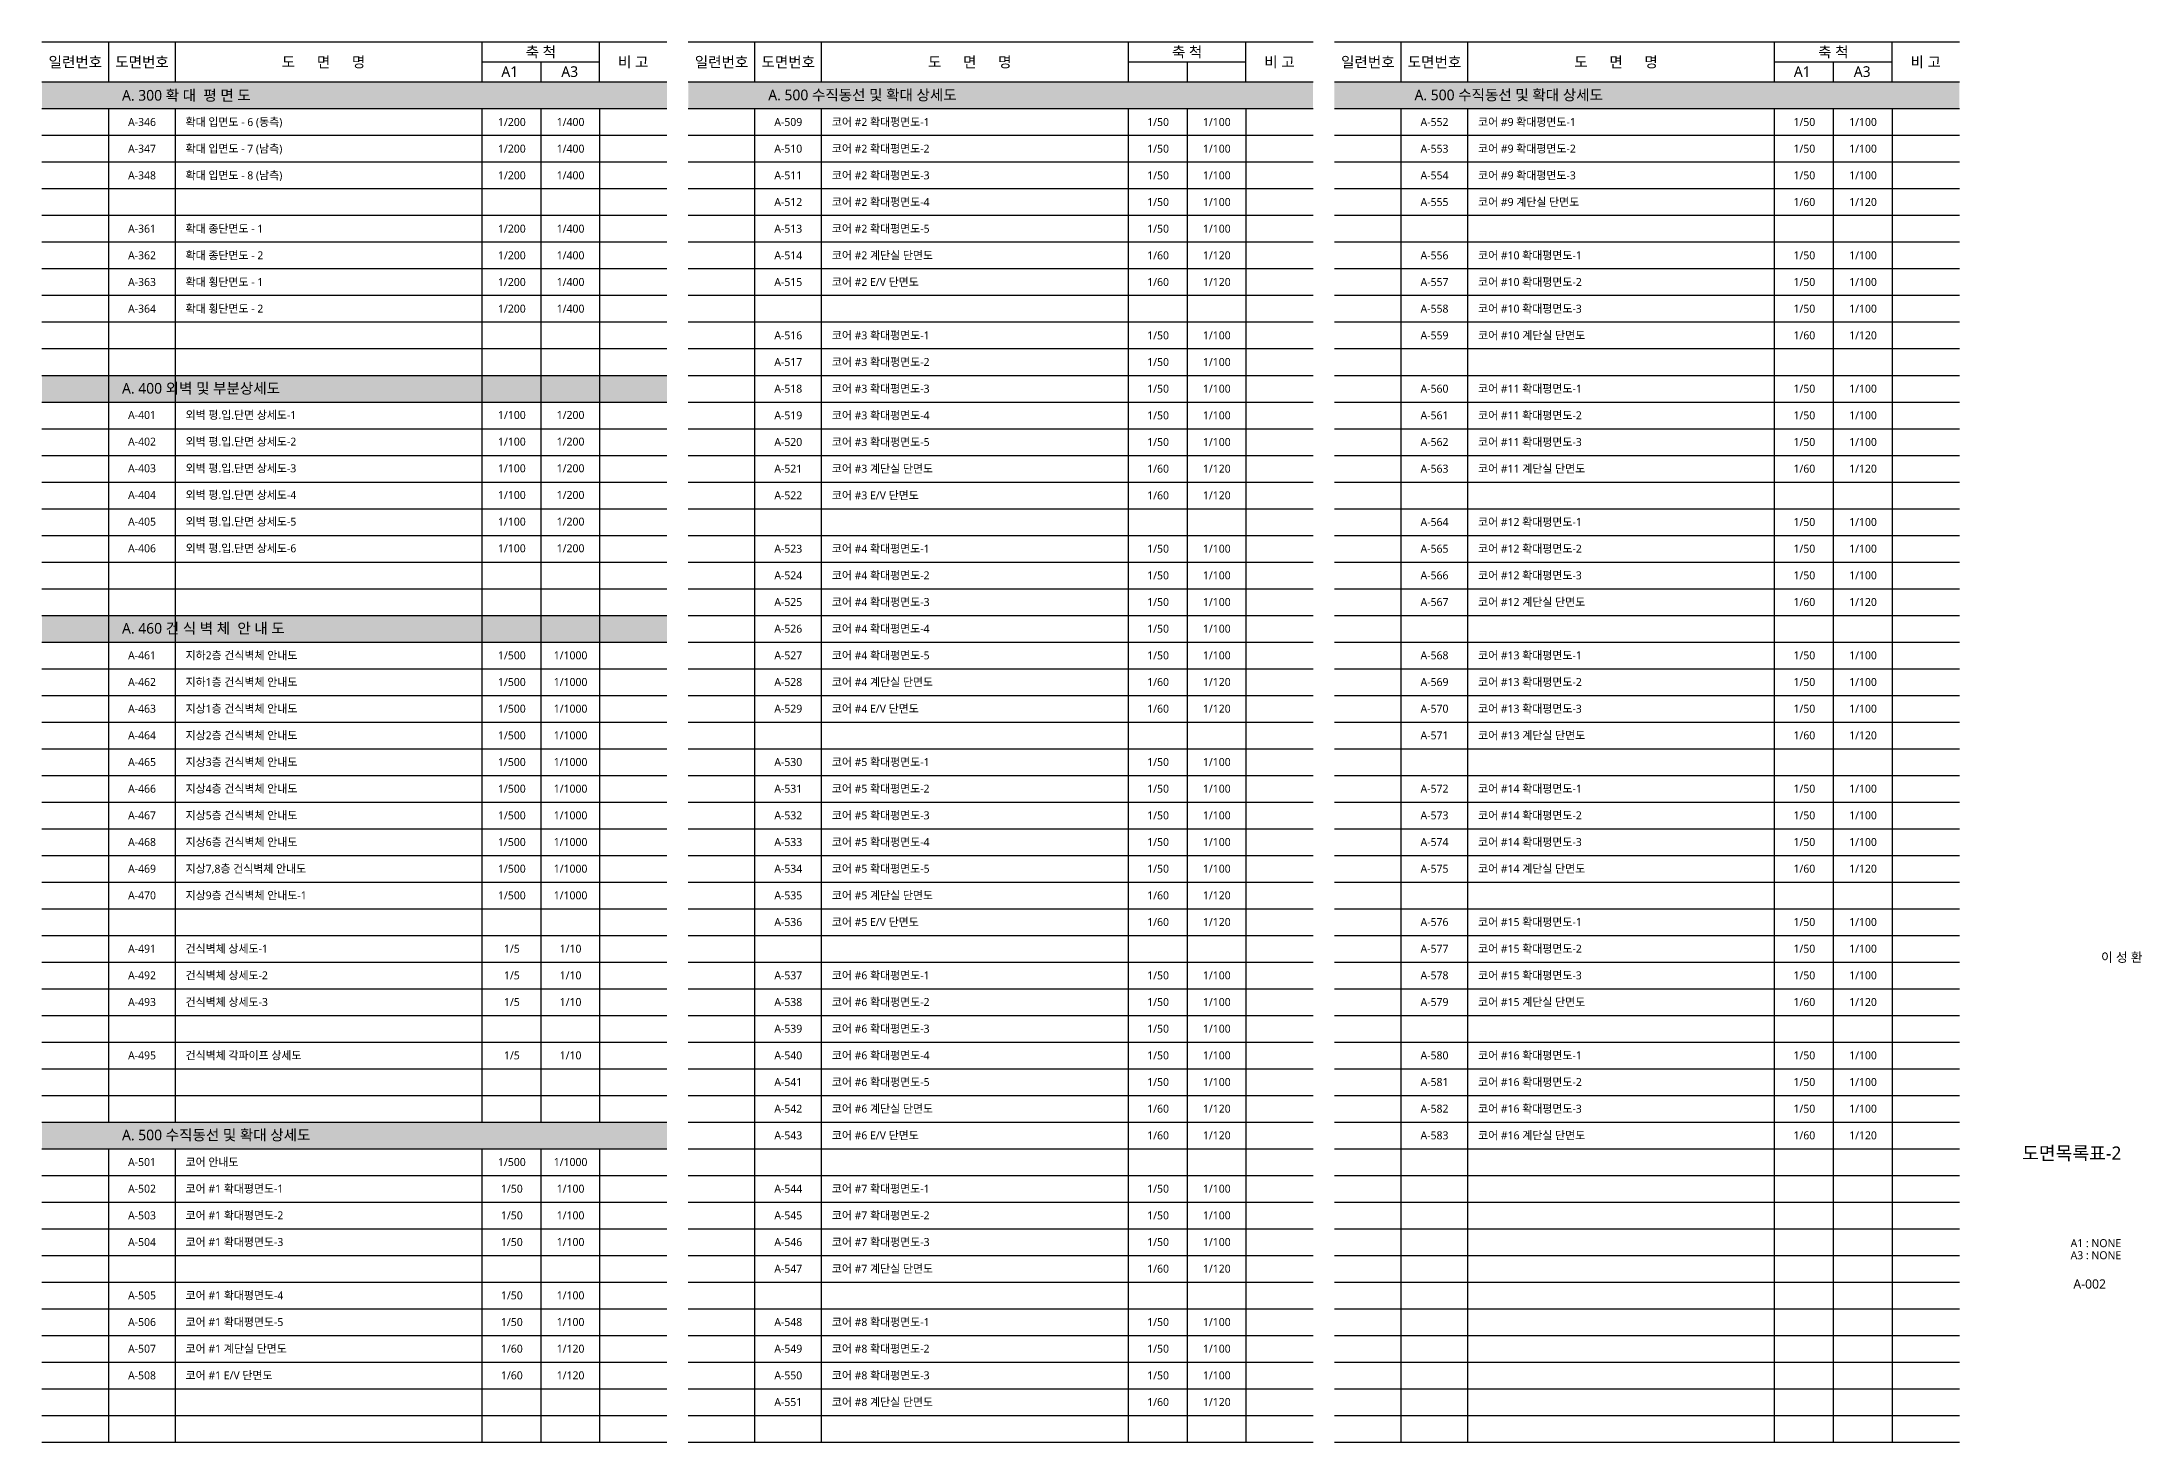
# Model space of a CAD drawing. Header units: millimetres. Extents: x 4153 to 7461, y -2683 to -2158.
# Drawn here: x 4993 to 5781, y -2683 to -2158 of the extents above; entities that cross this region are included whole.
import ezdxf
from ezdxf.enums import TextEntityAlignment as Align

# ---------------------------------------------------------------- set-up
doc = ezdxf.new("R2010")
doc.units = ezdxf.units.MM
doc.layers.get('0').update_dxf_attribs({"linetype": 'CONTINUOUS'})
for name, color, linetype in [('A-BORD-TEXT', 3, 'CONTINUOUS'), ('A-XXXX-SOLD', 252, 'CONTINUOUS'), ('A-XXXX-TABL', 7, 'CONTINUOUS'), ('A-XXXX-TXT2', 3, 'CONTINUOUS')]:
    doc.layers.add(name, color=color, linetype=linetype)
doc.styles.add('맑은고딕', font='malgun.ttf')

# ---------------------------------------------------------------- blocks, each defined once
blk = doc.blocks.new('Table')
at = {"layer": 'A-XXXX-TABL', "color": 2}
for p, q in [((0, 525), (234.25, 525)), ((242.25, 525), (476.5, 525)), ((484.5, 525), (718.75, 525)), ((0, 510), (234.25, 510)), ((242.25, 510), (476.5, 510)), ((484.5, 510), (718.75, 510)), ((0, 0), (234.25, 0)), ((242.25, 0), (476.5, 0)), ((484.5, 0), (718.75, 0))]:
    blk.add_line(p, q, dxfattribs=at)
at = {"layer": 'A-XXXX-TABL'}
for p, q in [((25, 510), (25, 525)), ((50, 510), (50, 525)), ((165, 510), (165, 525)), ((209, 510), (209, 525)), ((267.25, 510), (267.25, 525)), ((292.25, 510), (292.25, 525)), ((407.25, 510), (407.25, 525)), ((451.25, 510), (451.25, 525)), ((509.5, 510), (509.5, 525)), ((534.5, 510), (534.5, 525)), ((649.5, 510), (649.5, 525)), ((693.5, 510), (693.5, 525)), ((165, 517.5), (209, 517.5)), ((187, 517.5), (187, 510)), ((407.25, 517.5), (451.25, 517.5)), ((429.25, 517.5), (429.25, 510)), ((649.5, 517.5), (693.5, 517.5)), ((671.5, 517.5), (671.5, 510)), ((25, 0), (25, 500)), ((50, 0), (50, 500)), ((165, 0), (165, 500)), ((187, 500), (187, 0)), ((209, 500), (209, 0)), ((267.25, 0), (267.25, 500)), ((292.25, 0), (292.25, 500)), ((407.25, 0), (407.25, 500)), ((429.25, 500), (429.25, 0)), ((451.25, 500), (451.25, 0)), ((509.5, 0), (509.5, 500)), ((534.5, 0), (534.5, 500)), ((649.5, 0), (649.5, 500)), ((671.5, 500), (671.5, 0)), ((693.5, 500), (693.5, 0))]:
    blk.add_line(p, q, dxfattribs=at)
at = {"layer": 'A-XXXX-TABL', "color": 3}
for p, q in [((0, 500), (234.25, 500)), ((242.25, 500), (476.5, 500)), ((484.5, 500), (718.75, 500))]:
    blk.add_line(p, q, dxfattribs=at)
at = {"layer": 'A-XXXX-TABL', "color": 8}
for p, q in [((0, 490), (234.25, 490)), ((242.25, 490), (476.5, 490)), ((484.5, 490), (718.75, 490)), ((0, 480), (234.25, 480)), ((242.25, 480), (476.5, 480)), ((484.5, 480), (718.75, 480)), ((0, 470), (234.25, 470)), ((242.25, 470), (476.5, 470)), ((484.5, 470), (718.75, 470)), ((0, 460), (234.25, 460)), ((242.25, 460), (476.5, 460)), ((484.5, 460), (718.75, 460)), ((0, 450), (234.25, 450)), ((242.25, 450), (476.5, 450)), ((484.5, 450), (718.75, 450)), ((0, 440), (234.25, 440)), ((242.25, 440), (476.5, 440)), ((484.5, 440), (718.75, 440)), ((0, 430), (234.25, 430)), ((242.25, 430), (476.5, 430)), ((484.5, 430), (718.75, 430)), ((0, 420), (234.25, 420)), ((242.25, 420), (476.5, 420)), ((484.5, 420), (718.75, 420)), ((0, 410), (234.25, 410)), ((242.25, 410), (476.5, 410)), ((484.5, 410), (718.75, 410)), ((0, 400), (234.25, 400)), ((242.25, 400), (476.5, 400)), ((484.5, 400), (718.75, 400)), ((0, 390), (234.25, 390)), ((242.25, 390), (476.5, 390)), ((484.5, 390), (718.75, 390)), ((0, 380), (234.25, 380)), ((242.25, 380), (476.5, 380)), ((484.5, 380), (718.75, 380)), ((0, 370), (234.25, 370)), ((242.25, 370), (476.5, 370)), ((484.5, 370), (718.75, 370)), ((0, 360), (234.25, 360)), ((242.25, 360), (476.5, 360)), ((484.5, 360), (718.75, 360)), ((0, 350), (234.25, 350)), ((242.25, 350), (476.5, 350)), ((484.5, 350), (718.75, 350)), ((0, 340), (234.25, 340)), ((242.25, 340), (476.5, 340)), ((484.5, 340), (718.75, 340)), ((0, 330), (234.25, 330)), ((242.25, 330), (476.5, 330)), ((484.5, 330), (718.75, 330)), ((0, 320), (234.25, 320)), ((242.25, 320), (476.5, 320)), ((484.5, 320), (718.75, 320)), ((0, 310), (234.25, 310)), ((242.25, 310), (476.5, 310)), ((484.5, 310), (718.75, 310)), ((0, 300), (234.25, 300)), ((242.25, 300), (476.5, 300)), ((484.5, 300), (718.75, 300)), ((0, 290), (234.25, 290)), ((242.25, 290), (476.5, 290)), ((484.5, 290), (718.75, 290)), ((0, 280), (234.25, 280)), ((242.25, 280), (476.5, 280)), ((484.5, 280), (718.75, 280)), ((0, 270), (234.25, 270)), ((242.25, 270), (476.5, 270)), ((484.5, 270), (718.75, 270)), ((0, 260), (234.25, 260)), ((242.25, 260), (476.5, 260)), ((484.5, 260), (718.75, 260)), ((0, 250), (234.25, 250)), ((242.25, 250), (476.5, 250)), ((484.5, 250), (718.75, 250)), ((0, 240), (234.25, 240)), ((242.25, 240), (476.5, 240)), ((484.5, 240), (718.75, 240)), ((0, 230), (234.25, 230)), ((242.25, 230), (476.5, 230)), ((484.5, 230), (718.75, 230)), ((0, 220), (234.25, 220)), ((242.25, 220), (476.5, 220)), ((484.5, 220), (718.75, 220)), ((0, 210), (234.25, 210)), ((242.25, 210), (476.5, 210)), ((484.5, 210), (718.75, 210)), ((0, 200), (234.25, 200)), ((242.25, 200), (476.5, 200)), ((484.5, 200), (718.75, 200)), ((0, 190), (234.25, 190)), ((242.25, 190), (476.5, 190)), ((484.5, 190), (718.75, 190)), ((0, 180), (234.25, 180)), ((242.25, 180), (476.5, 180)), ((484.5, 180), (718.75, 180)), ((0, 170), (234.25, 170)), ((242.25, 170), (476.5, 170)), ((484.5, 170), (718.75, 170)), ((0, 160), (234.25, 160)), ((242.25, 160), (476.5, 160)), ((484.5, 160), (718.75, 160)), ((0, 150), (234.25, 150)), ((242.25, 150), (476.5, 150)), ((484.5, 150), (718.75, 150)), ((0, 140), (234.25, 140)), ((242.25, 140), (476.5, 140)), ((484.5, 140), (718.75, 140)), ((0, 130), (234.25, 130)), ((242.25, 130), (476.5, 130)), ((484.5, 130), (718.75, 130)), ((0, 120), (234.25, 120)), ((242.25, 120), (476.5, 120)), ((484.5, 120), (718.75, 120)), ((0, 110), (234.25, 110)), ((242.25, 110), (476.5, 110)), ((484.5, 110), (718.75, 110)), ((0, 100), (234.25, 100)), ((242.25, 100), (476.5, 100)), ((484.5, 100), (718.75, 100)), ((0, 90), (234.25, 90)), ((242.25, 90), (476.5, 90)), ((484.5, 90), (718.75, 90)), ((0, 80), (234.25, 80)), ((242.25, 80), (476.5, 80)), ((484.5, 80), (718.75, 80)), ((0, 70), (234.25, 70)), ((242.25, 70), (476.5, 70)), ((484.5, 70), (718.75, 70)), ((0, 60), (234.25, 60)), ((242.25, 60), (476.5, 60)), ((484.5, 60), (718.75, 60)), ((0, 50), (234.25, 50)), ((242.25, 50), (476.5, 50)), ((484.5, 50), (718.75, 50)), ((0, 40), (234.25, 40)), ((242.25, 40), (476.5, 40)), ((484.5, 40), (718.75, 40)), ((0, 30), (234.25, 30)), ((242.25, 30), (476.5, 30)), ((484.5, 30), (718.75, 30)), ((0, 20), (234.25, 20)), ((242.25, 20), (476.5, 20)), ((484.5, 20), (718.75, 20)), ((0, 10), (234.25, 10)), ((242.25, 10), (476.5, 10)), ((484.5, 10), (718.75, 10))]:
    blk.add_line(p, q, dxfattribs=at)

msp = doc.modelspace()

# ---------------------------------------------------------------- hatches: boundary and pattern name
at = {"layer": 'A-XXXX-SOLD'}
h = msp.add_hatch(color=256, dxfattribs=at)
h.dxf.hatch_style = 1
h.paths.add_polyline_path([(4993.36, -2183.48), (4993.36, -2173.48), (5227.61, -2173.48), (5227.61, -2183.48)])
h = msp.add_hatch(color=256, dxfattribs=at)
h.dxf.hatch_style = 1
h.paths.add_polyline_path([(4993.36, -2293.48), (4993.36, -2283.48), (5227.61, -2283.48), (5227.61, -2293.48)])
h = msp.add_hatch(color=256, dxfattribs=at)
h.dxf.hatch_style = 1
h.paths.add_polyline_path([(4993.36, -2383.48), (4993.36, -2373.48), (5227.61, -2373.48), (5227.61, -2383.48)])

# ---------------------------------------------------------------- linework, layer by layer
at = {"layer": 'A-XXXX-TABL', "color": 3}
for p, q in [((4993.36, -2283.48), (5227.61, -2283.48)), ((4993.36, -2293.48), (5227.61, -2293.48)), ((4993.36, -2373.48), (5227.61, -2373.48)), ((4993.36, -2383.48), (5227.61, -2383.48))]:
    msp.add_line(p, q, dxfattribs=at)

# ---------------------------------------------------------------- block references
msp.add_blockref('Table', (4993.36, -2683.48))

# ---------------------------------------------------------------- texts
at = {"layer": 'A-BORD-TEXT', "style": '맑은고딕'}
for s, p in [('이 성 환', (5780.75, -2503.45)), ('A-002', (5767.06, -2625.98))]:
    msp.add_text(s, height=3.5, dxfattribs=at).set_placement(p, align=Align.RIGHT)
msp.add_text('도면목록표-2', height=5, dxfattribs=at).set_placement((5754.24, -2575.15), align=Align.MIDDLE_CENTER)
for s, p in [('A1 : NONE', (5753.81, -2610.41)), ('A3 : NONE', (5753.81, -2614.94))]:
    msp.add_text(s, height=3, dxfattribs=at).set_placement(p)
at = {"layer": 'A-XXXX-TXT2', "style": '맑은고딕'}
for s, height, p in [('일련번호', 4, (5005.86, -2165.98)), ('도면번호', 4, (5030.86, -2165.98)), ('도      면      명', 4, (5098.9, -2165.98)), ('축 척', 4, (5180.37, -2162.23)), ('비 고', 4, (5214.99, -2165.98)), ('일련번호', 4, (5248.11, -2165.98)), ('도면번호', 4, (5273.11, -2165.98)), ('도      면      명', 4, (5341.15, -2165.98)), ('축 척', 4, (5422.62, -2162.23)), ('비 고', 4, (5457.24, -2165.98)), ('일련번호', 4, (5490.36, -2165.98)), ('도면번호', 4, (5515.36, -2165.98)), ('도      면      명', 4, (5583.4, -2165.98)), ('축 척', 4, (5664.87, -2162.23)), ('비 고', 4, (5699.49, -2165.98)), ('A1', 4, (5168.72, -2169.58)), ('A3', 4, (5191.19, -2169.58)), ('A1', 4, (5653.22, -2169.58)), ('A3', 4, (5675.69, -2169.58)), ('A-346', 3, (5030.86, -2188.48)), ('1/200', 3, (5169.5, -2188.48)), ('1/400', 3, (5191.5, -2188.48)), ('A-509', 3, (5273.11, -2188.48)), ('1/50', 3, (5411.75, -2188.48)), ('1/100', 3, (5433.75, -2188.48)), ('A-552', 3, (5515.36, -2188.48)), ('1/50', 3, (5654, -2188.48)), ('1/100', 3, (5676, -2188.48)), ('A-347', 3, (5030.86, -2198.48)), ('1/200', 3, (5169.5, -2198.48)), ('1/400', 3, (5191.5, -2198.48)), ('A-510', 3, (5273.11, -2198.48)), ('1/50', 3, (5411.75, -2198.48)), ('1/100', 3, (5433.75, -2198.48)), ('A-553', 3, (5515.36, -2198.48)), ('1/50', 3, (5654, -2198.48)), ('1/100', 3, (5676, -2198.48)), ('A-348', 3, (5030.86, -2208.48)), ('1/200', 3, (5169.5, -2208.48)), ('1/400', 3, (5191.5, -2208.48)), ('A-511', 3, (5273.11, -2208.48)), ('1/50', 3, (5411.75, -2208.48)), ('1/100', 3, (5433.75, -2208.48)), ('A-554', 3, (5515.36, -2208.48)), ('1/50', 3, (5654, -2208.48)), ('1/100', 3, (5676, -2208.48)), ('A-512', 3, (5273.11, -2218.48)), ('1/50', 3, (5411.75, -2218.48)), ('1/100', 3, (5433.75, -2218.48)), ('A-555', 3, (5515.36, -2218.48)), ('1/60', 3, (5654, -2218.48)), ('1/120', 3, (5676, -2218.48)), ('A-361', 3, (5030.86, -2228.48)), ('1/200', 3, (5169.5, -2228.48)), ('1/400', 3, (5191.5, -2228.48)), ('A-513', 3, (5273.11, -2228.48)), ('1/50', 3, (5411.75, -2228.48)), ('1/100', 3, (5433.75, -2228.48)), ('A-362', 3, (5030.86, -2238.48)), ('1/200', 3, (5169.5, -2238.48)), ('1/400', 3, (5191.5, -2238.48)), ('A-514', 3, (5273.11, -2238.48)), ('1/60', 3, (5411.75, -2238.48)), ('1/120', 3, (5433.75, -2238.48)), ('A-556', 3, (5515.36, -2238.48)), ('1/50', 3, (5654, -2238.48)), ('1/100', 3, (5676, -2238.48)), ('A-363', 3, (5030.86, -2248.48)), ('1/200', 3, (5169.5, -2248.48)), ('1/400', 3, (5191.5, -2248.48)), ('A-515', 3, (5273.11, -2248.48)), ('1/60', 3, (5411.75, -2248.48)), ('1/120', 3, (5433.75, -2248.48)), ('A-557', 3, (5515.36, -2248.48)), ('1/50', 3, (5654, -2248.48)), ('1/100', 3, (5676, -2248.48)), ('A-364', 3, (5030.86, -2258.48)), ('1/200', 3, (5169.5, -2258.48)), ('1/400', 3, (5191.5, -2258.48)), ('A-558', 3, (5515.36, -2258.48)), ('1/50', 3, (5654, -2258.48)), ('1/100', 3, (5676, -2258.48)), ('A-516', 3, (5273.11, -2268.48)), ('1/50', 3, (5411.75, -2268.48)), ('1/100', 3, (5433.75, -2268.48)), ('A-559', 3, (5515.36, -2268.48)), ('1/60', 3, (5654, -2268.48)), ('1/120', 3, (5676, -2268.48)), ('A-517', 3, (5273.11, -2278.48)), ('1/50', 3, (5411.75, -2278.48)), ('1/100', 3, (5433.75, -2278.48)), ('A-518', 3, (5273.11, -2288.48)), ('1/50', 3, (5411.75, -2288.48)), ('1/100', 3, (5433.75, -2288.48)), ('A-560', 3, (5515.36, -2288.48)), ('1/50', 3, (5654, -2288.48)), ('1/100', 3, (5676, -2288.48)), ('A-401', 3, (5030.86, -2298.34)), ('1/100', 3, (5169.5, -2298.34)), ('1/200', 3, (5191.5, -2298.34)), ('A-519', 3, (5273.11, -2298.48)), ('1/50', 3, (5411.75, -2298.48)), ('1/100', 3, (5433.75, -2298.48)), ('A-561', 3, (5515.36, -2298.48)), ('1/50', 3, (5654, -2298.48)), ('1/100', 3, (5676, -2298.48)), ('A-402', 3, (5030.86, -2308.34)), ('1/100', 3, (5169.5, -2308.34)), ('1/200', 3, (5191.5, -2308.34)), ('A-520', 3, (5273.11, -2308.48)), ('1/50', 3, (5411.75, -2308.48)), ('1/100', 3, (5433.75, -2308.48)), ('A-562', 3, (5515.36, -2308.48)), ('1/50', 3, (5654, -2308.48)), ('1/100', 3, (5676, -2308.48)), ('A-403', 3, (5030.86, -2318.34)), ('1/100', 3, (5169.5, -2318.34)), ('1/200', 3, (5191.5, -2318.34)), ('A-521', 3, (5273.11, -2318.48)), ('1/60', 3, (5411.75, -2318.48)), ('1/120', 3, (5433.75, -2318.48)), ('A-563', 3, (5515.36, -2318.48)), ('1/60', 3, (5654, -2318.48)), ('1/120', 3, (5676, -2318.48)), ('A-404', 3, (5030.86, -2328.34)), ('1/100', 3, (5169.5, -2328.34)), ('1/200', 3, (5191.5, -2328.34)), ('A-522', 3, (5273.11, -2328.48)), ('1/60', 3, (5411.75, -2328.48)), ('1/120', 3, (5433.75, -2328.48)), ('A-405', 3, (5030.86, -2338.34)), ('1/100', 3, (5169.5, -2338.34)), ('1/200', 3, (5191.5, -2338.34)), ('A-564', 3, (5515.36, -2338.48)), ('1/50', 3, (5654, -2338.48)), ('1/100', 3, (5676, -2338.48)), ('A-406', 3, (5030.86, -2348.34)), ('1/100', 3, (5169.5, -2348.34)), ('1/200', 3, (5191.5, -2348.34)), ('A-523', 3, (5273.11, -2348.48)), ('1/50', 3, (5411.75, -2348.48)), ('1/100', 3, (5433.75, -2348.48)), ('A-565', 3, (5515.36, -2348.48)), ('1/50', 3, (5654, -2348.48)), ('1/100', 3, (5676, -2348.48)), ('A-524', 3, (5273.11, -2358.48)), ('1/50', 3, (5411.75, -2358.48)), ('1/100', 3, (5433.75, -2358.48)), ('A-566', 3, (5515.36, -2358.48)), ('1/50', 3, (5654, -2358.48)), ('1/100', 3, (5676, -2358.48)), ('A-525', 3, (5273.11, -2368.48)), ('1/50', 3, (5411.75, -2368.48)), ('1/100', 3, (5433.75, -2368.48)), ('A-567', 3, (5515.36, -2368.48)), ('1/60', 3, (5654, -2368.48)), ('1/120', 3, (5676, -2368.48)), ('A-526', 3, (5273.11, -2378.48)), ('1/50', 3, (5411.75, -2378.48)), ('1/100', 3, (5433.75, -2378.48)), ('A-461', 3, (5030.86, -2388.48)), ('1/500', 3, (5169.5, -2388.48)), ('1/1000', 3, (5191.5, -2388.48)), ('A-527', 3, (5273.11, -2388.48)), ('1/50', 3, (5411.75, -2388.48)), ('1/100', 3, (5433.75, -2388.48)), ('A-568', 3, (5515.36, -2388.48)), ('1/50', 3, (5654, -2388.48)), ('1/100', 3, (5676, -2388.48)), ('A-462', 3, (5030.86, -2398.48)), ('1/500', 3, (5169.5, -2398.48)), ('1/1000', 3, (5191.5, -2398.48)), ('A-528', 3, (5273.11, -2398.48)), ('1/60', 3, (5411.75, -2398.48)), ('1/120', 3, (5433.75, -2398.48)), ('A-569', 3, (5515.36, -2398.48)), ('1/50', 3, (5654, -2398.48)), ('1/100', 3, (5676, -2398.48)), ('A-463', 3, (5030.86, -2408.48)), ('1/500', 3, (5169.5, -2408.48)), ('1/1000', 3, (5191.5, -2408.48)), ('A-529', 3, (5273.11, -2408.48)), ('1/60', 3, (5411.75, -2408.48)), ('1/120', 3, (5433.75, -2408.48)), ('A-570', 3, (5515.36, -2408.48)), ('1/50', 3, (5654, -2408.48)), ('1/100', 3, (5676, -2408.48)), ('A-464', 3, (5030.86, -2418.48)), ('1/500', 3, (5169.5, -2418.48)), ('1/1000', 3, (5191.5, -2418.48)), ('A-571', 3, (5515.36, -2418.48)), ('1/60', 3, (5654, -2418.48)), ('1/120', 3, (5676, -2418.48)), ('A-465', 3, (5030.86, -2428.48)), ('1/500', 3, (5169.5, -2428.48)), ('1/1000', 3, (5191.5, -2428.48)), ('A-530', 3, (5273.11, -2428.48)), ('1/50', 3, (5411.75, -2428.48)), ('1/100', 3, (5433.75, -2428.48)), ('A-466', 3, (5030.86, -2438.48)), ('1/500', 3, (5169.5, -2438.48)), ('1/1000', 3, (5191.5, -2438.48)), ('A-531', 3, (5273.11, -2438.48)), ('1/50', 3, (5411.75, -2438.48)), ('1/100', 3, (5433.75, -2438.48)), ('A-572', 3, (5515.36, -2438.48)), ('1/50', 3, (5654, -2438.48)), ('1/100', 3, (5676, -2438.48)), ('A-467', 3, (5030.86, -2448.48)), ('1/500', 3, (5169.5, -2448.48)), ('1/1000', 3, (5191.5, -2448.48)), ('A-532', 3, (5273.11, -2448.48)), ('1/50', 3, (5411.75, -2448.48)), ('1/100', 3, (5433.75, -2448.48)), ('A-573', 3, (5515.36, -2448.48)), ('1/50', 3, (5654, -2448.48)), ('1/100', 3, (5676, -2448.48)), ('A-468', 3, (5030.86, -2458.48)), ('1/500', 3, (5169.5, -2458.48)), ('1/1000', 3, (5191.5, -2458.48)), ('A-533', 3, (5273.11, -2458.48)), ('1/50', 3, (5411.75, -2458.48)), ('1/100', 3, (5433.75, -2458.48)), ('A-574', 3, (5515.36, -2458.48)), ('1/50', 3, (5654, -2458.48)), ('1/100', 3, (5676, -2458.48)), ('A-469', 3, (5030.86, -2468.48)), ('1/500', 3, (5169.5, -2468.48)), ('1/1000', 3, (5191.5, -2468.48)), ('A-534', 3, (5273.11, -2468.48)), ('1/50', 3, (5411.75, -2468.48)), ('1/100', 3, (5433.75, -2468.48)), ('A-575', 3, (5515.36, -2468.48)), ('1/60', 3, (5654, -2468.48)), ('1/120', 3, (5676, -2468.48)), ('A-470', 3, (5030.86, -2478.48)), ('1/500', 3, (5169.5, -2478.48)), ('1/1000', 3, (5191.5, -2478.48)), ('A-535', 3, (5273.11, -2478.48)), ('1/60', 3, (5411.75, -2478.48)), ('1/120', 3, (5433.75, -2478.48)), ('A-536', 3, (5273.11, -2488.48)), ('1/60', 3, (5411.75, -2488.48)), ('1/120', 3, (5433.75, -2488.48)), ('A-576', 3, (5515.36, -2488.48)), ('1/50', 3, (5654, -2488.48)), ('1/100', 3, (5676, -2488.48)), ('A-491', 3, (5030.86, -2498.48)), ('1/5', 3, (5169.5, -2498.48)), ('1/10', 3, (5191.5, -2498.48)), ('A-577', 3, (5515.36, -2498.48)), ('1/50', 3, (5654, -2498.48)), ('1/100', 3, (5676, -2498.48)), ('A-492', 3, (5030.86, -2508.48)), ('1/5', 3, (5169.5, -2508.48)), ('1/10', 3, (5191.5, -2508.48)), ('A-537', 3, (5273.11, -2508.48)), ('1/50', 3, (5411.75, -2508.48)), ('1/100', 3, (5433.75, -2508.48)), ('A-578', 3, (5515.36, -2508.48)), ('1/50', 3, (5654, -2508.48)), ('1/100', 3, (5676, -2508.48)), ('A-493', 3, (5030.86, -2518.48)), ('1/5', 3, (5169.5, -2518.48)), ('1/10', 3, (5191.5, -2518.48)), ('A-538', 3, (5273.11, -2518.48)), ('1/50', 3, (5411.75, -2518.48)), ('1/100', 3, (5433.75, -2518.48)), ('A-579', 3, (5515.36, -2518.48)), ('1/60', 3, (5654, -2518.48)), ('1/120', 3, (5676, -2518.48)), ('A-539', 3, (5273.11, -2528.48)), ('1/50', 3, (5411.75, -2528.48)), ('1/100', 3, (5433.75, -2528.48)), ('A-495', 3, (5030.86, -2538.48)), ('1/5', 3, (5169.5, -2538.48)), ('1/10', 3, (5191.5, -2538.48)), ('A-540', 3, (5273.11, -2538.48)), ('1/50', 3, (5411.75, -2538.48)), ('1/100', 3, (5433.75, -2538.48)), ('A-580', 3, (5515.36, -2538.48)), ('1/50', 3, (5654, -2538.48)), ('1/100', 3, (5676, -2538.48)), ('A-541', 3, (5273.11, -2548.48)), ('1/50', 3, (5411.75, -2548.48)), ('1/100', 3, (5433.75, -2548.48)), ('A-581', 3, (5515.36, -2548.48)), ('1/50', 3, (5654, -2548.48)), ('1/100', 3, (5676, -2548.48)), ('A-542', 3, (5273.11, -2558.48)), ('1/60', 3, (5411.75, -2558.48)), ('1/120', 3, (5433.75, -2558.48)), ('A-582', 3, (5515.36, -2558.48)), ('1/50', 3, (5654, -2558.48)), ('1/100', 3, (5676, -2558.48)), ('A-543', 3, (5273.11, -2568.48)), ('1/60', 3, (5411.75, -2568.48)), ('1/120', 3, (5433.75, -2568.48)), ('A-583', 3, (5515.36, -2568.48)), ('1/60', 3, (5654, -2568.48)), ('1/120', 3, (5676, -2568.48)), ('A-501', 3, (5030.86, -2578.48)), ('1/500', 3, (5169.5, -2578.48)), ('1/1000', 3, (5191.5, -2578.48)), ('A-502', 3, (5030.86, -2588.48)), ('1/50', 3, (5169.5, -2588.48)), ('1/100', 3, (5191.5, -2588.48)), ('A-544', 3, (5273.11, -2588.48)), ('1/50', 3, (5411.75, -2588.48)), ('1/100', 3, (5433.75, -2588.48)), ('A-503', 3, (5030.86, -2598.48)), ('1/50', 3, (5169.5, -2598.48)), ('1/100', 3, (5191.5, -2598.48)), ('A-545', 3, (5273.11, -2598.48)), ('1/50', 3, (5411.75, -2598.48)), ('1/100', 3, (5433.75, -2598.48)), ('A-504', 3, (5030.86, -2608.48)), ('1/50', 3, (5169.5, -2608.48)), ('1/100', 3, (5191.5, -2608.48)), ('A-546', 3, (5273.11, -2608.48)), ('1/50', 3, (5411.75, -2608.48)), ('1/100', 3, (5433.75, -2608.48)), ('A-547', 3, (5273.11, -2618.48)), ('1/60', 3, (5411.75, -2618.48)), ('1/120', 3, (5433.75, -2618.48)), ('A-505', 3, (5030.86, -2628.48)), ('1/50', 3, (5169.5, -2628.48)), ('1/100', 3, (5191.5, -2628.48)), ('A-506', 3, (5030.86, -2638.48)), ('1/50', 3, (5169.5, -2638.48)), ('1/100', 3, (5191.5, -2638.48)), ('A-548', 3, (5273.11, -2638.48)), ('1/50', 3, (5411.75, -2638.48)), ('1/100', 3, (5433.75, -2638.48)), ('A-507', 3, (5030.86, -2648.48)), ('1/60', 3, (5169.5, -2648.48)), ('1/120', 3, (5191.5, -2648.48)), ('A-549', 3, (5273.11, -2648.48)), ('1/50', 3, (5411.75, -2648.48)), ('1/100', 3, (5433.75, -2648.48)), ('A-508', 3, (5030.86, -2658.48)), ('1/60', 3, (5169.5, -2658.48)), ('1/120', 3, (5191.5, -2658.48)), ('A-550', 3, (5273.11, -2658.48)), ('1/50', 3, (5411.75, -2658.48)), ('1/100', 3, (5433.75, -2658.48)), ('A-551', 3, (5273.11, -2668.48)), ('1/60', 3, (5411.75, -2668.48)), ('1/120', 3, (5433.75, -2668.48))]:
    msp.add_text(s, height=height, dxfattribs=at).set_placement(p, align=Align.MIDDLE_CENTER)
for s, height, p in [('A. 300 확 대  평 면 도', 4, (5023.36, -2178.48)), ('확대 입면도 - 6 (동측)', 3, (5047.19, -2188.48)), ('코어 #2 확대평면도-1', 3, (5289.44, -2188.48)), ('코어 #9 확대평면도-1', 3, (5531.69, -2188.48)), ('확대 입면도 - 7 (남측)', 3, (5047.19, -2198.48)), ('코어 #2 확대평면도-2', 3, (5289.44, -2198.48)), ('코어 #9 확대평면도-2', 3, (5531.69, -2198.48)), ('확대 입면도 - 8 (남측)', 3, (5047.19, -2208.48)), ('코어 #2 확대평면도-3', 3, (5289.44, -2208.48)), ('코어 #9 확대평면도-3', 3, (5531.69, -2208.48)), ('코어 #2 확대평면도-4', 3, (5289.44, -2218.48)), ('코어 #9 계단실 단면도', 3, (5531.69, -2218.48)), ('확대 종단면도 - 1', 3, (5047.19, -2228.48)), ('코어 #2 확대평면도-5', 3, (5289.44, -2228.48)), ('확대 종단면도 - 2', 3, (5047.19, -2238.48)), ('코어 #2 계단실 단면도', 3, (5289.44, -2238.48)), ('코어 #10 확대평면도-1', 3, (5531.69, -2238.48)), ('확대 횡단면도 - 1', 3, (5047.19, -2248.48)), ('코어 #2 E/V 단면도', 3, (5289.44, -2248.48)), ('코어 #10 확대평면도-2', 3, (5531.69, -2248.48)), ('확대 횡단면도 - 2', 3, (5047.19, -2258.48)), ('코어 #10 확대평면도-3', 3, (5531.69, -2258.48)), ('코어 #3 확대평면도-1', 3, (5289.44, -2268.48)), ('코어 #10 계단실 단면도', 3, (5531.69, -2268.48)), ('코어 #3 확대평면도-2', 3, (5289.44, -2278.48)), ('A. 400 외벽 및 부분상세도', 4, (5023.36, -2288.34)), ('코어 #3 확대평면도-3', 3, (5289.44, -2288.48)), ('코어 #11 확대평면도-1', 3, (5531.69, -2288.48)), ('외벽 평.입.단면 상세도-1', 3, (5047.19, -2298.34)), ('코어 #3 확대평면도-4', 3, (5289.44, -2298.48)), ('코어 #11 확대평면도-2', 3, (5531.69, -2298.48)), ('외벽 평.입.단면 상세도-2', 3, (5047.19, -2308.34)), ('코어 #3 확대평면도-5', 3, (5289.44, -2308.48)), ('코어 #11 확대평면도-3', 3, (5531.69, -2308.48)), ('외벽 평.입.단면 상세도-3', 3, (5047.19, -2318.34)), ('코어 #3 계단실 단면도', 3, (5289.44, -2318.48)), ('코어 #11 계단실 단면도', 3, (5531.69, -2318.48)), ('외벽 평.입.단면 상세도-4', 3, (5047.19, -2328.34)), ('코어 #3 E/V 단면도', 3, (5289.44, -2328.48)), ('외벽 평.입.단면 상세도-5', 3, (5047.19, -2338.34)), ('코어 #12 확대평면도-1', 3, (5531.69, -2338.48)), ('외벽 평.입.단면 상세도-6', 3, (5047.19, -2348.34)), ('코어 #4 확대평면도-1', 3, (5289.44, -2348.48)), ('코어 #12 확대평면도-2', 3, (5531.69, -2348.48)), ('코어 #4 확대평면도-2', 3, (5289.44, -2358.48)), ('코어 #12 확대평면도-3', 3, (5531.69, -2358.48)), ('코어 #4 확대평면도-3', 3, (5289.44, -2368.48)), ('코어 #12 계단실 단면도', 3, (5531.69, -2368.48)), ('A. 460 건 식 벽 체  안 내 도', 4, (5023.36, -2378.34)), ('코어 #4 확대평면도-4', 3, (5289.44, -2378.48)), ('지하2층 건식벽체 안내도', 3, (5047.19, -2388.48)), ('코어 #4 확대평면도-5', 3, (5289.44, -2388.48)), ('코어 #13 확대평면도-1', 3, (5531.69, -2388.48)), ('지하1층 건식벽체 안내도', 3, (5047.19, -2398.48)), ('코어 #4 계단실 단면도', 3, (5289.44, -2398.48)), ('코어 #13 확대평면도-2', 3, (5531.69, -2398.48)), ('지상1층 건식벽체 안내도', 3, (5047.19, -2408.48)), ('코어 #4 E/V 단면도', 3, (5289.44, -2408.48)), ('코어 #13 확대평면도-3', 3, (5531.69, -2408.48)), ('지상2층 건식벽체 안내도', 3, (5047.19, -2418.48)), ('코어 #13 계단실 단면도', 3, (5531.69, -2418.48)), ('지상3층 건식벽체 안내도', 3, (5047.19, -2428.48)), ('코어 #5 확대평면도-1', 3, (5289.44, -2428.48)), ('지상4층 건식벽체 안내도', 3, (5047.19, -2438.48)), ('코어 #5 확대평면도-2', 3, (5289.44, -2438.48)), ('코어 #14 확대평면도-1', 3, (5531.69, -2438.48)), ('지상5층 건식벽체 안내도', 3, (5047.19, -2448.48)), ('코어 #5 확대평면도-3', 3, (5289.44, -2448.48)), ('코어 #14 확대평면도-2', 3, (5531.69, -2448.48)), ('지상6층 건식벽체 안내도', 3, (5047.19, -2458.48)), ('코어 #5 확대평면도-4', 3, (5289.44, -2458.48)), ('코어 #14 확대평면도-3', 3, (5531.69, -2458.48)), ('지상7,8층 건식벽체 안내도', 3, (5047.19, -2468.48)), ('코어 #5 확대평면도-5', 3, (5289.44, -2468.48)), ('코어 #14 계단실 단면도', 3, (5531.69, -2468.48)), ('지상9층 건식벽체 안내도-1', 3, (5047.19, -2478.48)), ('코어 #5 계단실 단면도', 3, (5289.44, -2478.48)), ('코어 #5 E/V 단면도', 3, (5289.44, -2488.48)), ('코어 #15 확대평면도-1', 3, (5531.69, -2488.48)), ('건식벽체 상세도-1', 3, (5047.19, -2498.48)), ('코어 #15 확대평면도-2', 3, (5531.69, -2498.48)), ('건식벽체 상세도-2', 3, (5047.19, -2508.48)), ('코어 #6 확대평면도-1', 3, (5289.44, -2508.48)), ('코어 #15 확대평면도-3', 3, (5531.69, -2508.48)), ('건식벽체 상세도-3', 3, (5047.19, -2518.48)), ('코어 #6 확대평면도-2', 3, (5289.44, -2518.48)), ('코어 #15 계단실 단면도', 3, (5531.69, -2518.48)), ('코어 #6 확대평면도-3', 3, (5289.44, -2528.48)), ('건식벽체 각파이프 상세도', 3, (5047.19, -2538.48)), ('코어 #6 확대평면도-4', 3, (5289.44, -2538.48)), ('코어 #16 확대평면도-1', 3, (5531.69, -2538.48)), ('코어 #6 확대평면도-5', 3, (5289.44, -2548.48)), ('코어 #16 확대평면도-2', 3, (5531.69, -2548.48)), ('코어 #6 계단실 단면도', 3, (5289.44, -2558.48)), ('코어 #16 확대평면도-3', 3, (5531.69, -2558.48)), ('코어 #6 E/V 단면도', 3, (5289.44, -2568.48)), ('코어 #16 계단실 단면도', 3, (5531.69, -2568.48)), ('코어 안내도', 3, (5047.19, -2578.48)), ('코어 #1 확대평면도-1', 3, (5047.19, -2588.48)), ('코어 #7 확대평면도-1', 3, (5289.44, -2588.48)), ('코어 #1 확대평면도-2', 3, (5047.19, -2598.48)), ('코어 #7 확대평면도-2', 3, (5289.44, -2598.48)), ('코어 #1 확대평면도-3', 3, (5047.19, -2608.48)), ('코어 #7 확대평면도-3', 3, (5289.44, -2608.48)), ('코어 #7 계단실 단면도', 3, (5289.44, -2618.48)), ('코어 #1 확대평면도-4', 3, (5047.19, -2628.48)), ('코어 #1 확대평면도-5', 3, (5047.19, -2638.48)), ('코어 #8 확대평면도-1', 3, (5289.44, -2638.48)), ('코어 #1 계단실 단면도', 3, (5047.19, -2648.48)), ('코어 #8 확대평면도-2', 3, (5289.44, -2648.48)), ('코어 #1 E/V 단면도', 3, (5047.19, -2658.48)), ('코어 #8 확대평면도-3', 3, (5289.44, -2658.48)), ('코어 #8 계단실 단면도', 3, (5289.44, -2668.48))]:
    msp.add_text(s, height=height, dxfattribs=at).set_placement(p, align=Align.MIDDLE_LEFT)

# ---------------------------------------------------------------- next in the draw order: wipeouts: each hides what was drawn before it
for points in [[(5235.61, -2173.48), (5235.61, -2183.48), (5469.86, -2183.48), (5469.86, -2173.48)], [(5477.86, -2173.48), (5477.86, -2183.48), (5712.11, -2183.48), (5712.11, -2173.48)], [(4993.36, -2563.48), (4993.36, -2573.48), (5227.61, -2573.48), (5227.61, -2563.48)]]:
    msp.add_wipeout(points)

# ---------------------------------------------------------------- next in the draw order: hatches: boundary and pattern name
at = {"layer": 'A-XXXX-SOLD'}
h = msp.add_hatch(color=256, dxfattribs=at)
h.dxf.hatch_style = 1
h.paths.add_polyline_path([(5235.61, -2183.48), (5235.61, -2173.48), (5469.86, -2173.48), (5469.86, -2183.48)])
h = msp.add_hatch(color=256, dxfattribs=at)
h.dxf.hatch_style = 1
h.paths.add_polyline_path([(5477.86, -2183.48), (5477.86, -2173.48), (5712.11, -2173.48), (5712.11, -2183.48)])
h = msp.add_hatch(color=256, dxfattribs=at)
h.dxf.hatch_style = 1
h.paths.add_polyline_path([(4993.36, -2573.48), (4993.36, -2563.48), (5227.61, -2563.48), (5227.61, -2573.48)])

# ---------------------------------------------------------------- next in the draw order: linework, layer by layer
at = {"layer": 'A-XXXX-TABL', "color": 3}
for p, q in [((5235.61, -2173.48), (5469.86, -2173.48)), ((5477.86, -2173.48), (5712.11, -2173.48)), ((5235.61, -2183.48), (5469.86, -2183.48)), ((5477.86, -2183.48), (5712.11, -2183.48)), ((4993.36, -2563.48), (5227.61, -2563.48)), ((4993.36, -2573.48), (5227.61, -2573.48))]:
    msp.add_line(p, q, dxfattribs=at)

# ---------------------------------------------------------------- next in the draw order: texts
at = {"layer": 'A-XXXX-TXT2', "style": '맑은고딕'}
for p in [(5265.61, -2178.34), (5507.86, -2178.34), (5023.36, -2568.34)]:
    msp.add_text('A. 500 수직동선 및 확대 상세도', height=4, dxfattribs=at).set_placement(p, align=Align.MIDDLE_LEFT)

doc.saveas('drawing.dxf')
